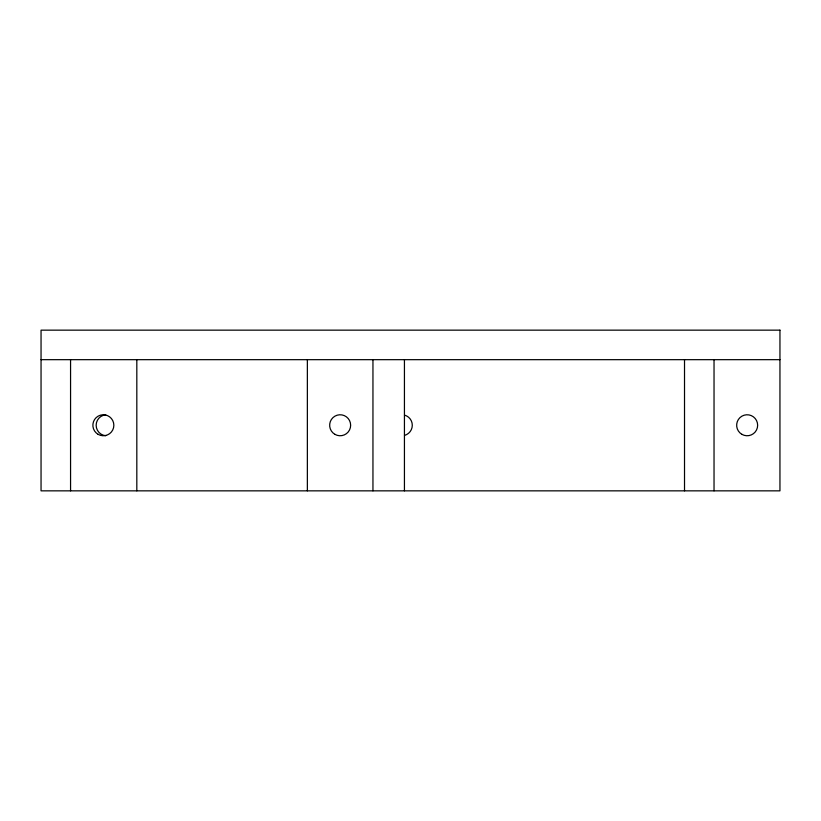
<?xml version="1.0" encoding="UTF-8"?>
<svg xmlns="http://www.w3.org/2000/svg" width="821" height="821" viewBox="0 0 821 821"><rect width="100%" height="100%" fill="white"/><g stroke="black" fill="none" stroke-linecap="round" stroke-linejoin="round"><path stroke-width="1.23" d="M41.05 359.67L779.95 359.67M714.034 359.67L714.034 490.845M684.519 359.67L684.519 490.845M404.435 359.67L404.435 490.845M372.95 359.67L372.95 490.845M307.362 359.67L307.362 490.845M136.82 359.67L136.82 490.845M70.565 359.67L70.565 490.845M404.517 415.118A10.499 10.499 0 0 1 404.517 435.397M105.724 435.715A10.499 10.499 0 0 1 96.149 425.257A10.499 10.499 0 0 1 105.724 414.8M779.95 330.155L41.05 330.155L41.05 490.845L779.95 490.845L779.95 330.155M334.906 434.35A10.499 10.499 0 0 0 350.649 425.257A10.499 10.499 0 0 0 334.906 416.165A10.499 10.499 0 0 0 334.906 434.35M98.12 434.35A10.499 10.499 0 0 0 113.852 425.257A10.499 10.499 0 0 0 98.12 416.165A10.499 10.499 0 0 0 98.12 434.35M741.907 434.35A10.499 10.499 0 0 0 757.65 425.257A10.499 10.499 0 0 0 741.907 416.165A10.499 10.499 0 0 0 741.907 434.35"/></g></svg>
